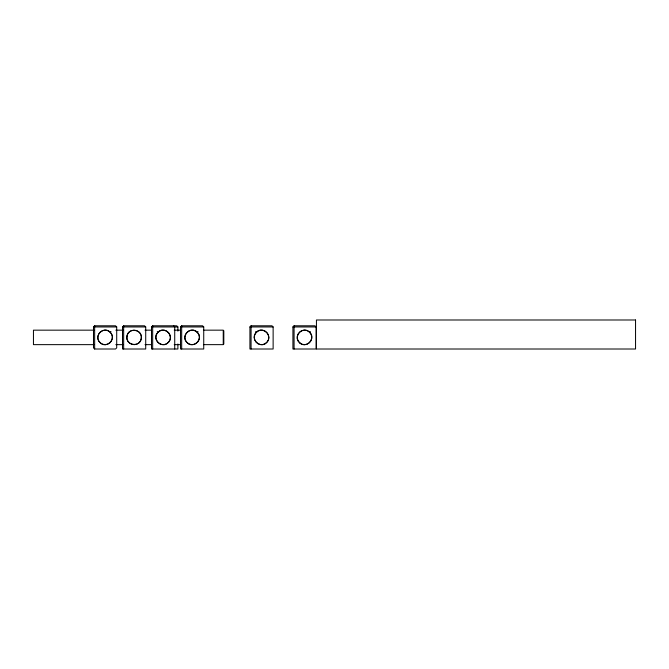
<?xml version="1.0" encoding="UTF-8"?>
<svg xmlns="http://www.w3.org/2000/svg" width="669" height="669" viewBox="0 0 669 669"><rect width="100%" height="100%" fill="white"/><g stroke="black" fill="none" stroke-linecap="round" stroke-linejoin="round"><path stroke-width="1" d="M157.993 332.276C151.094 338.589 161.94 349.427 168.245 342.528C175.144 336.214 164.306 325.377 157.993 332.276L157.248 331.531M256.394 332.276C249.495 338.589 260.341 349.427 266.647 342.528C273.546 336.214 262.708 325.377 256.394 332.276L255.658 331.531M93.493 326.957L94.655 325.795L115.545 325.795L116.707 326.957L116.707 347.847L115.545 349.009L94.655 349.009L93.493 347.847L93.493 326.957L116.707 326.957M110.226 332.276C117.125 338.589 106.287 349.427 99.974 342.528C93.075 336.214 103.912 325.377 110.226 332.276L110.97 331.531M122.502 326.957L123.665 325.795L144.554 325.795L145.717 326.957L145.717 349.009L122.502 349.009L122.502 326.957L145.717 326.957M177.895 343.991L177.895 349.009L151.512 349.009L151.512 326.957L152.674 325.795L176.733 325.795L177.895 326.957L177.895 331.138M180.53 326.957L181.684 325.795L202.573 325.795L203.736 326.957L203.736 349.009L180.53 349.009L180.53 326.957L203.736 326.957M197.255 332.276C204.154 338.589 193.316 349.427 187.002 342.528C180.103 336.214 190.949 325.377 197.255 332.276L197.999 331.531M249.922 326.957L251.076 325.795L271.965 325.795L273.128 326.957L273.128 349.009L249.922 349.009L249.922 326.957L273.128 326.957M292.913 326.957L294.076 325.795L314.957 325.795L316.119 326.957L316.119 349.009L292.913 349.009L292.913 326.957L316.119 326.957M309.647 332.276C316.546 338.589 305.7 349.427 299.386 342.528C292.487 336.214 303.333 325.377 309.647 332.276L310.383 331.531M151.512 326.957L177.895 326.957M93.928 330.16L33.45 330.16L33.45 344.644L93.928 344.644M115.829 330.16L123.129 330.16M145.022 330.16L151.286 330.16M174.224 330.16L180.479 330.16M203.418 330.16L223.237 330.16L223.237 344.644L203.418 344.644M115.829 344.644L123.129 344.644M145.022 344.644L151.286 344.644M174.224 344.644L180.479 344.644M173.564 325.795L174.726 326.957L174.726 349.009M294.076 325.795L294.076 349.009M251.076 325.795L251.076 349.009M223.814 330.745L223.814 344.058M181.684 325.795L181.684 349.009M152.674 325.795L152.674 349.009M123.665 325.795L123.665 349.009M94.655 325.795L94.655 349.009M126.943 336.264C125.078 345.43 140.222 347.83 141.276 338.539C143.141 329.374 127.996 326.974 126.943 336.264M635.55 319.991L316.437 319.991L316.437 349.009L635.55 349.009L635.55 319.991M129.543 343.038A7.25 7.25 0 0 0 141.276 338.539A7.25 7.25 0 0 0 131.509 330.628A7.25 7.25 0 0 0 129.543 343.038M100.534 343.038A7.25 7.25 0 0 0 112.267 338.539A7.25 7.25 0 0 0 102.499 330.628A7.25 7.25 0 0 0 100.534 343.038M159.49 343.682A7.25 7.25 0 0 0 170.369 337.402A7.25 7.25 0 0 0 159.49 331.122A7.25 7.25 0 0 0 159.49 343.682M188.507 343.682A7.25 7.25 0 0 0 199.379 337.402A7.25 7.25 0 0 0 188.507 331.122A7.25 7.25 0 0 0 188.507 343.682M257.899 343.682A7.25 7.25 0 0 0 268.779 337.402A7.25 7.25 0 0 0 257.899 331.122A7.25 7.25 0 0 0 257.899 343.682M299.955 343.038A7.25 7.25 0 0 0 311.679 338.539A7.25 7.25 0 0 0 301.92 330.628A7.25 7.25 0 0 0 299.955 343.038"/></g></svg>
